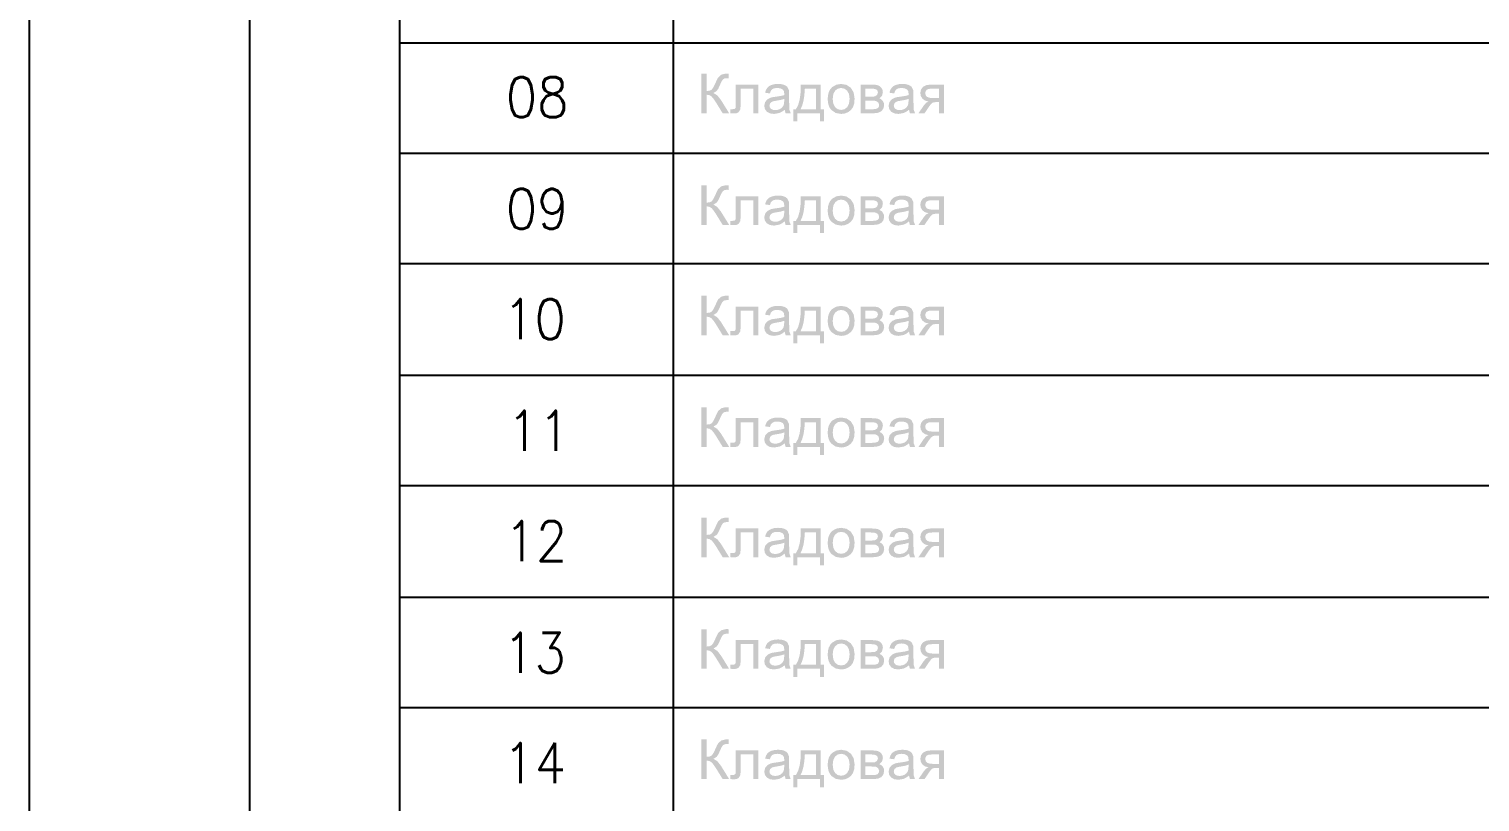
# Model space of a CAD drawing. Header units: millimetres. Extents: x 0 to 420, y 0 to 297.
# Drawn here: x 0.21 to 46.46, y 176.69 to 201.31 of the extents above; entities that cross this region are included whole.
import ezdxf

# ---------------------------------------------------------------- set-up
doc = ezdxf.new("R2010")
doc.units = ezdxf.units.MM
doc.layers.get('0').update_dxf_attribs({"linetype": 'CONTINUOUS'})
doc.styles.get("Standard").update_dxf_attribs({"font": 'STANDARD'})

msp = doc.modelspace()

# ---------------------------------------------------------------- hatches: boundary and pattern name
at = {"true_color": 0x0000fb}
for points in [[(21.644241, 199.890833), (21.811259, 199.890833), (21.811259, 199.337964), (21.908687, 199.348851), (21.972214, 199.382062), (22.025131, 199.457303), (22.091277, 199.595382), (22.138819, 199.701215), (22.177266, 199.770668), (22.27428, 199.856658), (22.413186, 199.891385), (22.486636, 199.890971), (22.51461, 199.889731), (22.51461, 199.745313), (22.480986, 199.745864), (22.447362, 199.746966), (22.377564, 199.737113), (22.328851, 199.70783), (22.286338, 199.647058), (22.238451, 199.542465), (22.179265, 199.411827), (22.130413, 199.340721), (22.025682, 199.274024), (22.14695, 199.200781), (22.266563, 199.048576), (22.526737, 198.627999), (22.31948, 198.627999), (22.108364, 198.970855), (22.028094, 199.090744), (21.962292, 199.165985), (21.895251, 199.205673), (21.811259, 199.218902), (21.811259, 198.627999), (21.644241, 198.627999)], [(22.734991, 199.542465), (23.455429, 199.542465), (23.455429, 198.627999), (23.301089, 198.627999), (23.301089, 199.414583), (22.890433, 199.414583), (22.890433, 198.958728), (22.887677, 198.826437), (22.87996, 198.748715), (22.822634, 198.65997), (22.765996, 198.631444), (22.688688, 198.621936), (22.564114, 198.629102), (22.564114, 198.758086), (22.631913, 198.758086), (22.700264, 198.768008), (22.727825, 198.799427), (22.733061, 198.845316), (22.734991, 198.939987)], [(21.644241, 196.334833), (21.811259, 196.334833), (21.811259, 195.781964), (21.908687, 195.792851), (21.972214, 195.826062), (22.025131, 195.901303), (22.091277, 196.039382), (22.138819, 196.145215), (22.177266, 196.214668), (22.27428, 196.300658), (22.413186, 196.335385), (22.486636, 196.334971), (22.51461, 196.333731), (22.51461, 196.189313), (22.480986, 196.189864), (22.447362, 196.190966), (22.377564, 196.181113), (22.328851, 196.15183), (22.286338, 196.091058), (22.238451, 195.986465), (22.179265, 195.855827), (22.130413, 195.784721), (22.025682, 195.718024), (22.14695, 195.644781), (22.266563, 195.492576), (22.526737, 195.071999), (22.31948, 195.071999), (22.108364, 195.414855), (22.028094, 195.534744), (21.962292, 195.609985), (21.895251, 195.649673), (21.811259, 195.662902), (21.811259, 195.071999), (21.644241, 195.071999)], [(22.734991, 195.986465), (23.455429, 195.986465), (23.455429, 195.071999), (23.301089, 195.071999), (23.301089, 195.858583), (22.890433, 195.858583), (22.890433, 195.402728), (22.887677, 195.270437), (22.87996, 195.192715), (22.822634, 195.10397), (22.765996, 195.075444), (22.688688, 195.065936), (22.564114, 195.073102), (22.564114, 195.202086), (22.631913, 195.202086), (22.700264, 195.212008), (22.727825, 195.243427), (22.733061, 195.289316), (22.734991, 195.383987)], [(21.644241, 192.821167), (21.811259, 192.821167), (21.811259, 192.268298), (21.908687, 192.279184), (21.972214, 192.312395), (22.025131, 192.387636), (22.091277, 192.525715), (22.138819, 192.631549), (22.177266, 192.701002), (22.27428, 192.786991), (22.413186, 192.821718), (22.486636, 192.821305), (22.51461, 192.820064), (22.51461, 192.675646), (22.480986, 192.676197), (22.447362, 192.6773), (22.377564, 192.667447), (22.328851, 192.638163), (22.286338, 192.577392), (22.238451, 192.472799), (22.179265, 192.342161), (22.130413, 192.271054), (22.025682, 192.204357), (22.14695, 192.131114), (22.266563, 191.97891), (22.526737, 191.558333), (22.31948, 191.558333), (22.108364, 191.901188), (22.028094, 192.021078), (21.962292, 192.096319), (21.895251, 192.136006), (21.811259, 192.149235), (21.811259, 191.558333), (21.644241, 191.558333)], [(22.734991, 192.472799), (23.455429, 192.472799), (23.455429, 191.558333), (23.301089, 191.558333), (23.301089, 192.344917), (22.890433, 192.344917), (22.890433, 191.889062), (22.887677, 191.75677), (22.87996, 191.679049), (22.822634, 191.590303), (22.765996, 191.561778), (22.688688, 191.552269), (22.564114, 191.559435), (22.564114, 191.688419), (22.631913, 191.688419), (22.700264, 191.698341), (22.727825, 191.729761), (22.733061, 191.775649), (22.734991, 191.87032)], [(21.644241, 189.265167), (21.811259, 189.265167), (21.811259, 188.712298), (21.908687, 188.723184), (21.972214, 188.756395), (22.025131, 188.831636), (22.091277, 188.969715), (22.138819, 189.075549), (22.177266, 189.145002), (22.27428, 189.230991), (22.413186, 189.265718), (22.486636, 189.265305), (22.51461, 189.264064), (22.51461, 189.119646), (22.480986, 189.120197), (22.447362, 189.1213), (22.377564, 189.111447), (22.328851, 189.082163), (22.286338, 189.021392), (22.238451, 188.916799), (22.179265, 188.786161), (22.130413, 188.715054), (22.025682, 188.648357), (22.14695, 188.575114), (22.266563, 188.42291), (22.526737, 188.002333), (22.31948, 188.002333), (22.108364, 188.345188), (22.028094, 188.465078), (21.962292, 188.540319), (21.895251, 188.580006), (21.811259, 188.593235), (21.811259, 188.002333), (21.644241, 188.002333)], [(22.734991, 188.916799), (23.455429, 188.916799), (23.455429, 188.002333), (23.301089, 188.002333), (23.301089, 188.788917), (22.890433, 188.788917), (22.890433, 188.333062), (22.887677, 188.20077), (22.87996, 188.123049), (22.822634, 188.034303), (22.765996, 188.005778), (22.688688, 187.996269), (22.564114, 188.003435), (22.564114, 188.132419), (22.631913, 188.132419), (22.700264, 188.142341), (22.727825, 188.173761), (22.733061, 188.219649), (22.734991, 188.31432)], [(21.644241, 185.7515), (21.811259, 185.7515), (21.811259, 185.198631), (21.908687, 185.209518), (21.972214, 185.242728), (22.025131, 185.317969), (22.091277, 185.456049), (22.138819, 185.561882), (22.177266, 185.631335), (22.27428, 185.717325), (22.413186, 185.752051), (22.486636, 185.751638), (22.51461, 185.750398), (22.51461, 185.605979), (22.480986, 185.606531), (22.447362, 185.607633), (22.377564, 185.59778), (22.328851, 185.568497), (22.286338, 185.507725), (22.238451, 185.403132), (22.179265, 185.272494), (22.130413, 185.201387), (22.025682, 185.13469), (22.14695, 185.061448), (22.266563, 184.909243), (22.526737, 184.488666), (22.31948, 184.488666), (22.108364, 184.831522), (22.028094, 184.951411), (21.962292, 185.026652), (21.895251, 185.06634), (21.811259, 185.079569), (21.811259, 184.488666), (21.644241, 184.488666)], [(22.734991, 185.403132), (23.455429, 185.403132), (23.455429, 184.488666), (23.301089, 184.488666), (23.301089, 185.27525), (22.890433, 185.27525), (22.890433, 184.819395), (22.887677, 184.687103), (22.87996, 184.609382), (22.822634, 184.520636), (22.765996, 184.492111), (22.688688, 184.482603), (22.564114, 184.489768), (22.564114, 184.618753), (22.631913, 184.618753), (22.700264, 184.628675), (22.727825, 184.660094), (22.733061, 184.705983), (22.734991, 184.800654)], [(21.644241, 182.1955), (21.811259, 182.1955), (21.811259, 181.642631), (21.908687, 181.653518), (21.972214, 181.686728), (22.025131, 181.761969), (22.091277, 181.900049), (22.138819, 182.005882), (22.177266, 182.075335), (22.27428, 182.161325), (22.413186, 182.196051), (22.486636, 182.195638), (22.51461, 182.194398), (22.51461, 182.049979), (22.480986, 182.050531), (22.447362, 182.051633), (22.377564, 182.04178), (22.328851, 182.012497), (22.286338, 181.951725), (22.238451, 181.847132), (22.179265, 181.716494), (22.130413, 181.645387), (22.025682, 181.57869), (22.14695, 181.505448), (22.266563, 181.353243), (22.526737, 180.932666), (22.31948, 180.932666), (22.108364, 181.275522), (22.028094, 181.395411), (21.962292, 181.470652), (21.895251, 181.51034), (21.811259, 181.523569), (21.811259, 180.932666), (21.644241, 180.932666)], [(22.734991, 181.847132), (23.455429, 181.847132), (23.455429, 180.932666), (23.301089, 180.932666), (23.301089, 181.71925), (22.890433, 181.71925), (22.890433, 181.263395), (22.887677, 181.131103), (22.87996, 181.053382), (22.822634, 180.964636), (22.765996, 180.936111), (22.688688, 180.926603), (22.564114, 180.933768), (22.564114, 181.062753), (22.631913, 181.062753), (22.700264, 181.072675), (22.727825, 181.104094), (22.733061, 181.149983), (22.734991, 181.244654)], [(21.644241, 178.681833), (21.811259, 178.681833), (21.811259, 178.128965), (21.908687, 178.139851), (21.972214, 178.173062), (22.025131, 178.248303), (22.091277, 178.386382), (22.138819, 178.492215), (22.177266, 178.561669), (22.27428, 178.647658), (22.413186, 178.682385), (22.486636, 178.681971), (22.51461, 178.680731), (22.51461, 178.536313), (22.480986, 178.536864), (22.447362, 178.537966), (22.377564, 178.528113), (22.328851, 178.49883), (22.286338, 178.438059), (22.238451, 178.333465), (22.179265, 178.202827), (22.130413, 178.131721), (22.025682, 178.065024), (22.14695, 177.991781), (22.266563, 177.839577), (22.526737, 177.418999), (22.31948, 177.418999), (22.108364, 177.761855), (22.028094, 177.881745), (21.962292, 177.956985), (21.895251, 177.996673), (21.811259, 178.009902), (21.811259, 177.418999), (21.644241, 177.418999)], [(22.734991, 178.333465), (23.455429, 178.333465), (23.455429, 177.418999), (23.301089, 177.418999), (23.301089, 178.205583), (22.890433, 178.205583), (22.890433, 177.749728), (22.887677, 177.617437), (22.87996, 177.539715), (22.822634, 177.45097), (22.765996, 177.422444), (22.688688, 177.412936), (22.564114, 177.420102), (22.564114, 177.549086), (22.631913, 177.549086), (22.700264, 177.559008), (22.727825, 177.590427), (22.733061, 177.636316), (22.734991, 177.730987)]]:
    msp.add_hatch(color=0, dxfattribs=at).paths.add_polyline_path(points, flags=0)
h = msp.add_hatch(color=0, dxfattribs=at)
h.paths.add_polyline_path([(24.294273, 198.740998), (24.209661, 198.678229), (24.128357, 198.63737), (23.95748, 198.607053), (23.82388, 198.625381), (23.725419, 198.680916), (23.664923, 198.764838), (23.644941, 198.869431), (23.675258, 198.991801), (23.755184, 199.081098), (23.867081, 199.13181), (23.924201, 199.143385), (24.004885, 199.154961), (24.167356, 199.179421), (24.281044, 199.208429), (24.282146, 199.249219), (24.271053, 199.329558), (24.238049, 199.382613), (24.164117, 199.421818), (24.06166, 199.434978), (23.966162, 199.425194), (23.899603, 199.396393), (23.854472, 199.343477), (23.822984, 199.260794), (23.6714, 199.281741), (23.698685, 199.369797), (23.739199, 199.438837), (23.797008, 199.491685), (23.8759, 199.53089), (23.972639, 199.555212), (24.08426, 199.563412), (24.190093, 199.556452), (24.274429, 199.535851), (24.337681, 199.504431), (24.381916, 199.466398), (24.430423, 199.361116), (24.436142, 199.305374), (24.43814, 199.2178), (24.43814, 199.011094), (24.43876, 198.912797), (24.440621, 198.834498), (24.443721, 198.776147), (24.448062, 198.737691), (24.487198, 198.627999), (24.325141, 198.627999)], flags=0)
h.paths.add_polyline_path([(24.281044, 199.087162), (24.175624, 199.055053), (24.028036, 199.028733), (23.946456, 199.01385), (23.892988, 198.997313), (23.831803, 198.947153), (23.810306, 198.87329), (23.82195, 198.816584), (23.857159, 198.770213), (23.914623, 198.739207), (23.994412, 198.728872), (24.079023, 198.738518), (24.153713, 198.768008), (24.214071, 198.814241), (24.256239, 198.874944), (24.274843, 198.940263), (24.281044, 199.030386)], flags=0)
h = msp.add_hatch(color=0, dxfattribs=at)
h.paths.add_polyline_path([(24.809445, 199.542465), (25.44665, 199.542465), (25.44665, 198.75533), (25.545869, 198.75533), (25.545869, 198.368928), (25.418538, 198.368928), (25.418538, 198.627999), (24.698099, 198.627999), (24.698099, 198.368928), (24.570769, 198.368928), (24.570769, 198.75533), (24.652349, 198.75533), (24.723559, 198.887622), (24.773478, 199.062908), (24.802107, 199.281189)], flags=0)
h.paths.add_polyline_path([(24.938429, 199.414583), (24.923331, 199.206233), (24.895366, 199.026872), (24.854481, 198.876554), (24.800625, 198.75533), (25.29231, 198.75533), (25.29231, 199.414583)], flags=0)
h = msp.add_hatch(color=0, dxfattribs=at)
h.paths.add_polyline_path([(25.66703, 199.085508), (25.675832, 199.204252), (25.702308, 199.306614), (25.74656, 199.392543), (25.808693, 199.461988), (25.939262, 199.537918), (26.095876, 199.563412), (26.267373, 199.532406), (26.404556, 199.439388), (26.494129, 199.292145), (26.52417, 199.098186), (26.510941, 198.940263), (26.471253, 198.820373), (26.406072, 198.730663), (26.316913, 198.663277), (26.211149, 198.621109), (26.095876, 198.607053), (25.922312, 198.637714), (25.785542, 198.729974), (25.733538, 198.798394), (25.69652, 198.880456), (25.674386, 198.976161)], flags=0)
h.paths.add_polyline_path([(25.826331, 199.085508), (25.845417, 198.93165), (25.90295, 198.822027), (25.989284, 198.75657), (26.095876, 198.734935), (26.201778, 198.756846), (26.28825, 198.822578), (26.345576, 198.933372), (26.364869, 199.090469), (26.345507, 199.239366), (26.287699, 199.347335), (26.200882, 199.413068), (26.095876, 199.434978), (25.989284, 199.413136), (25.90295, 199.347886), (25.845417, 199.238608)], flags=0)
h = msp.add_hatch(color=0, dxfattribs=at)
h.paths.add_polyline_path([(26.715779, 199.542465), (27.072966, 199.542465), (27.18755, 199.536815), (27.268648, 199.520417), (27.328317, 199.48948), (27.378891, 199.439939), (27.413617, 199.375516), (27.425193, 199.299931), (27.398183, 199.185278), (27.316603, 199.104249), (27.375446, 199.073312), (27.423539, 199.023772), (27.455785, 198.959142), (27.466534, 198.883763), (27.438766, 198.770351), (27.373378, 198.690838), (27.26975, 198.643709), (27.128088, 198.627999), (26.715779, 198.627999)], flags=0)
h.paths.add_polyline_path([(26.87067, 199.157717), (27.036035, 199.157717), (27.11913, 199.160198), (27.171634, 199.167639), (27.238331, 199.209531), (27.267545, 199.285048), (27.254729, 199.346233), (27.216282, 199.38592), (27.146829, 199.40728), (27.040996, 199.414583), (26.87067, 199.414583)], flags=0)
h.paths.add_polyline_path([(26.87067, 198.75533), (27.07462, 198.75533), (27.185483, 198.76284), (27.255418, 198.785647), (27.292694, 198.827401), (27.307233, 198.89148), (27.278569, 198.97306), (27.204707, 199.020464), (27.145038, 199.027906), (27.058083, 199.030386), (26.87067, 199.030386)], flags=0)
h = msp.add_hatch(color=0, dxfattribs=at)
h.paths.add_polyline_path([(28.256907, 198.740998), (28.172295, 198.678229), (28.090991, 198.63737), (27.920114, 198.607053), (27.786513, 198.625381), (27.688053, 198.680916), (27.627557, 198.764838), (27.607575, 198.869431), (27.637892, 198.991801), (27.717818, 199.081098), (27.829715, 199.13181), (27.886835, 199.143385), (27.967519, 199.154961), (28.129989, 199.179421), (28.243678, 199.208429), (28.24478, 199.249219), (28.233687, 199.329558), (28.200683, 199.382613), (28.126751, 199.421818), (28.024294, 199.434978), (27.928796, 199.425194), (27.862237, 199.396393), (27.817106, 199.343477), (27.785618, 199.260794), (27.634034, 199.281741), (27.661319, 199.369797), (27.701833, 199.438837), (27.759642, 199.491685), (27.838534, 199.53089), (27.935273, 199.555212), (28.046894, 199.563412), (28.152727, 199.556452), (28.237063, 199.535851), (28.300315, 199.504431), (28.34455, 199.466398), (28.393057, 199.361116), (28.398776, 199.305374), (28.400774, 199.2178), (28.400774, 199.011094), (28.401394, 198.912797), (28.403254, 198.834498), (28.406355, 198.776147), (28.410696, 198.737691), (28.449832, 198.627999), (28.287775, 198.627999)], flags=0)
h.paths.add_polyline_path([(28.243678, 199.087162), (28.138258, 199.055053), (27.99067, 199.028733), (27.90909, 199.01385), (27.855622, 198.997313), (27.794437, 198.947153), (27.77294, 198.87329), (27.784584, 198.816584), (27.819793, 198.770213), (27.877257, 198.739207), (27.957046, 198.728872), (28.041657, 198.738518), (28.116347, 198.768008), (28.176705, 198.814241), (28.218873, 198.874944), (28.237476, 198.940263), (28.243678, 199.030386)], flags=0)
h = msp.add_hatch(color=0, dxfattribs=at)
h.paths.add_polyline_path([(29.369596, 199.542465), (29.369596, 198.627999), (29.215807, 198.627999), (29.215807, 198.984635), (29.125959, 198.984635), (29.054508, 198.979261), (29.00414, 198.963138), (28.9546, 198.918765), (28.887283, 198.82809), (28.752235, 198.627999), (28.559861, 198.627999), (28.72743, 198.874392), (28.803498, 198.962449), (28.879566, 199.001723), (28.764224, 199.03452), (28.682782, 199.097083), (28.634688, 199.180593), (28.618841, 199.275677), (28.639649, 199.383302), (28.702626, 199.468603), (28.805152, 199.523931), (28.945712, 199.542465)], flags=0)
h.paths.add_polyline_path([(29.215807, 199.414583), (28.995321, 199.414583), (28.880944, 199.403559), (28.816176, 199.371037), (28.78641, 199.324391), (28.776489, 199.270716), (28.791096, 199.199196), (28.835469, 199.15), (28.91698, 199.121475), (29.044379, 199.111966), (29.215807, 199.111966)], flags=0)
h = msp.add_hatch(color=0, dxfattribs=at)
h.paths.add_polyline_path([(24.294273, 195.184998), (24.209661, 195.122229), (24.128357, 195.08137), (23.95748, 195.051053), (23.82388, 195.069381), (23.725419, 195.124916), (23.664923, 195.208838), (23.644941, 195.313432), (23.675258, 195.435801), (23.755184, 195.525098), (23.867081, 195.57581), (23.924201, 195.587386), (24.004885, 195.598961), (24.167356, 195.623421), (24.281044, 195.652429), (24.282146, 195.693219), (24.271053, 195.773558), (24.238049, 195.826613), (24.164117, 195.865818), (24.06166, 195.878978), (23.966162, 195.869194), (23.899603, 195.840393), (23.854472, 195.787477), (23.822984, 195.704794), (23.6714, 195.725741), (23.698685, 195.813797), (23.739199, 195.882837), (23.797008, 195.935685), (23.8759, 195.97489), (23.972639, 195.999212), (24.08426, 196.007412), (24.190093, 196.000452), (24.274429, 195.979851), (24.337681, 195.948432), (24.381916, 195.910398), (24.430423, 195.805116), (24.436142, 195.749374), (24.43814, 195.6618), (24.43814, 195.455094), (24.43876, 195.356797), (24.440621, 195.278498), (24.443721, 195.220147), (24.448062, 195.181691), (24.487198, 195.071999), (24.325141, 195.071999)], flags=0)
h.paths.add_polyline_path([(24.281044, 195.531162), (24.175624, 195.499053), (24.028036, 195.472733), (23.946456, 195.45785), (23.892988, 195.441313), (23.831803, 195.391153), (23.810306, 195.31729), (23.82195, 195.260584), (23.857159, 195.214213), (23.914623, 195.183207), (23.994412, 195.172872), (24.079023, 195.182518), (24.153713, 195.212008), (24.214071, 195.258241), (24.256239, 195.318944), (24.274843, 195.384263), (24.281044, 195.474386)], flags=0)
h = msp.add_hatch(color=0, dxfattribs=at)
h.paths.add_polyline_path([(24.809445, 195.986465), (25.44665, 195.986465), (25.44665, 195.19933), (25.545869, 195.19933), (25.545869, 194.812928), (25.418538, 194.812928), (25.418538, 195.071999), (24.698099, 195.071999), (24.698099, 194.812928), (24.570769, 194.812928), (24.570769, 195.19933), (24.652349, 195.19933), (24.723559, 195.331622), (24.773478, 195.506908), (24.802107, 195.725189)], flags=0)
h.paths.add_polyline_path([(24.938429, 195.858583), (24.923331, 195.650233), (24.895366, 195.470872), (24.854481, 195.320554), (24.800625, 195.19933), (25.29231, 195.19933), (25.29231, 195.858583)], flags=0)
h = msp.add_hatch(color=0, dxfattribs=at)
h.paths.add_polyline_path([(25.66703, 195.529508), (25.675832, 195.648252), (25.702308, 195.750614), (25.74656, 195.836543), (25.808693, 195.905988), (25.939262, 195.981918), (26.095876, 196.007412), (26.267373, 195.976406), (26.404556, 195.883388), (26.494129, 195.736145), (26.52417, 195.542186), (26.510941, 195.384263), (26.471253, 195.264373), (26.406072, 195.174663), (26.316913, 195.107277), (26.211149, 195.065109), (26.095876, 195.051053), (25.922312, 195.081714), (25.785542, 195.173974), (25.733538, 195.242394), (25.69652, 195.324456), (25.674386, 195.420161)], flags=0)
h.paths.add_polyline_path([(25.826331, 195.529508), (25.845417, 195.37565), (25.90295, 195.266027), (25.989284, 195.20057), (26.095876, 195.178935), (26.201778, 195.200846), (26.28825, 195.266578), (26.345576, 195.377372), (26.364869, 195.534469), (26.345507, 195.683366), (26.287699, 195.791335), (26.200882, 195.857068), (26.095876, 195.878978), (25.989284, 195.857136), (25.90295, 195.791886), (25.845417, 195.682608)], flags=0)
h = msp.add_hatch(color=0, dxfattribs=at)
h.paths.add_polyline_path([(26.715779, 195.986465), (27.072966, 195.986465), (27.18755, 195.980815), (27.268648, 195.964417), (27.328317, 195.93348), (27.378891, 195.883939), (27.413617, 195.819516), (27.425193, 195.743931), (27.398183, 195.629278), (27.316603, 195.548249), (27.375446, 195.517312), (27.423539, 195.467772), (27.455785, 195.403142), (27.466534, 195.327763), (27.438766, 195.214351), (27.373378, 195.134838), (27.26975, 195.087709), (27.128088, 195.071999), (26.715779, 195.071999)], flags=0)
h.paths.add_polyline_path([(26.87067, 195.601717), (27.036035, 195.601717), (27.11913, 195.604198), (27.171634, 195.611639), (27.238331, 195.653531), (27.267545, 195.729048), (27.254729, 195.790233), (27.216282, 195.82992), (27.146829, 195.85128), (27.040996, 195.858583), (26.87067, 195.858583)], flags=0)
h.paths.add_polyline_path([(26.87067, 195.19933), (27.07462, 195.19933), (27.185483, 195.20684), (27.255418, 195.229647), (27.292694, 195.271401), (27.307233, 195.33548), (27.278569, 195.41706), (27.204707, 195.464464), (27.145038, 195.471906), (27.058083, 195.474386), (26.87067, 195.474386)], flags=0)
h = msp.add_hatch(color=0, dxfattribs=at)
h.paths.add_polyline_path([(28.256907, 195.184998), (28.172295, 195.122229), (28.090991, 195.08137), (27.920114, 195.051053), (27.786513, 195.069381), (27.688053, 195.124916), (27.627557, 195.208838), (27.607575, 195.313432), (27.637892, 195.435801), (27.717818, 195.525098), (27.829715, 195.57581), (27.886835, 195.587386), (27.967519, 195.598961), (28.129989, 195.623421), (28.243678, 195.652429), (28.24478, 195.693219), (28.233687, 195.773558), (28.200683, 195.826613), (28.126751, 195.865818), (28.024294, 195.878978), (27.928796, 195.869194), (27.862237, 195.840393), (27.817106, 195.787477), (27.785618, 195.704794), (27.634034, 195.725741), (27.661319, 195.813797), (27.701833, 195.882837), (27.759642, 195.935685), (27.838534, 195.97489), (27.935273, 195.999212), (28.046894, 196.007412), (28.152727, 196.000452), (28.237063, 195.979851), (28.300315, 195.948432), (28.34455, 195.910398), (28.393057, 195.805116), (28.398776, 195.749374), (28.400774, 195.6618), (28.400774, 195.455094), (28.401394, 195.356797), (28.403254, 195.278498), (28.406355, 195.220147), (28.410696, 195.181691), (28.449832, 195.071999), (28.287775, 195.071999)], flags=0)
h.paths.add_polyline_path([(28.243678, 195.531162), (28.138258, 195.499053), (27.99067, 195.472733), (27.90909, 195.45785), (27.855622, 195.441313), (27.794437, 195.391153), (27.77294, 195.31729), (27.784584, 195.260584), (27.819793, 195.214213), (27.877257, 195.183207), (27.957046, 195.172872), (28.041657, 195.182518), (28.116347, 195.212008), (28.176705, 195.258241), (28.218873, 195.318944), (28.237476, 195.384263), (28.243678, 195.474386)], flags=0)
h = msp.add_hatch(color=0, dxfattribs=at)
h.paths.add_polyline_path([(29.369596, 195.986465), (29.369596, 195.071999), (29.215807, 195.071999), (29.215807, 195.428636), (29.125959, 195.428636), (29.054508, 195.423261), (29.00414, 195.407138), (28.9546, 195.362765), (28.887283, 195.27209), (28.752235, 195.071999), (28.559861, 195.071999), (28.72743, 195.318392), (28.803498, 195.406449), (28.879566, 195.445723), (28.764224, 195.47852), (28.682782, 195.541083), (28.634688, 195.624593), (28.618841, 195.719677), (28.639649, 195.827302), (28.702626, 195.912603), (28.805152, 195.967931), (28.945712, 195.986465)], flags=0)
h.paths.add_polyline_path([(29.215807, 195.858583), (28.995321, 195.858583), (28.880944, 195.847559), (28.816176, 195.815037), (28.78641, 195.768391), (28.776489, 195.714716), (28.791096, 195.643196), (28.835469, 195.594), (28.91698, 195.565475), (29.044379, 195.555966), (29.215807, 195.555966)], flags=0)
h = msp.add_hatch(color=0, dxfattribs=at)
h.paths.add_polyline_path([(24.294273, 191.671332), (24.209661, 191.608562), (24.128357, 191.567703), (23.95748, 191.537386), (23.82388, 191.555714), (23.725419, 191.611249), (23.664923, 191.695172), (23.644941, 191.799765), (23.675258, 191.922135), (23.755184, 192.011432), (23.867081, 192.062143), (23.924201, 192.073719), (24.004885, 192.085294), (24.167356, 192.109755), (24.281044, 192.138762), (24.282146, 192.179552), (24.271053, 192.259892), (24.238049, 192.312946), (24.164117, 192.352151), (24.06166, 192.365312), (23.966162, 192.355528), (23.899603, 192.326727), (23.854472, 192.27381), (23.822984, 192.191128), (23.6714, 192.212074), (23.698685, 192.300131), (23.739199, 192.36917), (23.797008, 192.422018), (23.8759, 192.461223), (23.972639, 192.485546), (24.08426, 192.493745), (24.190093, 192.486786), (24.274429, 192.466184), (24.337681, 192.434765), (24.381916, 192.396731), (24.430423, 192.291449), (24.436142, 192.235707), (24.43814, 192.148133), (24.43814, 191.941427), (24.43876, 191.84313), (24.440621, 191.764832), (24.443721, 191.70648), (24.448062, 191.668024), (24.487198, 191.558333), (24.325141, 191.558333)], flags=0)
h.paths.add_polyline_path([(24.281044, 192.017495), (24.175624, 191.985387), (24.028036, 191.959066), (23.946456, 191.944183), (23.892988, 191.927647), (23.831803, 191.877486), (23.810306, 191.803623), (23.82195, 191.746917), (23.857159, 191.700546), (23.914623, 191.66954), (23.994412, 191.659205), (24.079023, 191.668851), (24.153713, 191.698341), (24.214071, 191.744574), (24.256239, 191.805277), (24.274843, 191.870596), (24.281044, 191.96072)], flags=0)
h = msp.add_hatch(color=0, dxfattribs=at)
h.paths.add_polyline_path([(24.809445, 192.472799), (25.44665, 192.472799), (25.44665, 191.685663), (25.545869, 191.685663), (25.545869, 191.299261), (25.418538, 191.299261), (25.418538, 191.558333), (24.698099, 191.558333), (24.698099, 191.299261), (24.570769, 191.299261), (24.570769, 191.685663), (24.652349, 191.685663), (24.723559, 191.817955), (24.773478, 191.993241), (24.802107, 192.211523)], flags=0)
h.paths.add_polyline_path([(24.938429, 192.344917), (24.923331, 192.136566), (24.895366, 191.957206), (24.854481, 191.806888), (24.800625, 191.685663), (25.29231, 191.685663), (25.29231, 192.344917)], flags=0)
h = msp.add_hatch(color=0, dxfattribs=at)
h.paths.add_polyline_path([(25.66703, 192.015841), (25.675832, 192.134585), (25.702308, 192.236947), (25.74656, 192.322877), (25.808693, 192.392321), (25.939262, 192.468251), (26.095876, 192.493745), (26.267373, 192.462739), (26.404556, 192.369721), (26.494129, 192.222478), (26.52417, 192.028519), (26.510941, 191.870596), (26.471253, 191.750707), (26.406072, 191.660996), (26.316913, 191.59361), (26.211149, 191.551442), (26.095876, 191.537386), (25.922312, 191.568048), (25.785542, 191.660307), (25.733538, 191.728727), (25.69652, 191.810789), (25.674386, 191.906494)], flags=0)
h.paths.add_polyline_path([(25.826331, 192.015841), (25.845417, 191.861983), (25.90295, 191.75236), (25.989284, 191.686904), (26.095876, 191.665268), (26.201778, 191.687179), (26.28825, 191.752912), (26.345576, 191.863706), (26.364869, 192.020802), (26.345507, 192.169699), (26.287699, 192.277669), (26.200882, 192.343401), (26.095876, 192.365312), (25.989284, 192.34347), (25.90295, 192.27822), (25.845417, 192.168941)], flags=0)
h = msp.add_hatch(color=0, dxfattribs=at)
h.paths.add_polyline_path([(26.715779, 192.472799), (27.072966, 192.472799), (27.18755, 192.467149), (27.268648, 192.45075), (27.328317, 192.419813), (27.378891, 192.370273), (27.413617, 192.305849), (27.425193, 192.230264), (27.398183, 192.115611), (27.316603, 192.034583), (27.375446, 192.003646), (27.423539, 191.954105), (27.455785, 191.889475), (27.466534, 191.814096), (27.438766, 191.700684), (27.373378, 191.621171), (27.26975, 191.574042), (27.128088, 191.558333), (26.715779, 191.558333)], flags=0)
h.paths.add_polyline_path([(26.87067, 192.08805), (27.036035, 192.08805), (27.11913, 192.090531), (27.171634, 192.097972), (27.238331, 192.139865), (27.267545, 192.215381), (27.254729, 192.276566), (27.216282, 192.316254), (27.146829, 192.337613), (27.040996, 192.344917), (26.87067, 192.344917)], flags=0)
h.paths.add_polyline_path([(26.87067, 191.685663), (27.07462, 191.685663), (27.185483, 191.693174), (27.255418, 191.71598), (27.292694, 191.757735), (27.307233, 191.821813), (27.278569, 191.903393), (27.204707, 191.950798), (27.145038, 191.958239), (27.058083, 191.96072), (26.87067, 191.96072)], flags=0)
h = msp.add_hatch(color=0, dxfattribs=at)
h.paths.add_polyline_path([(28.256907, 191.671332), (28.172295, 191.608562), (28.090991, 191.567703), (27.920114, 191.537386), (27.786513, 191.555714), (27.688053, 191.611249), (27.627557, 191.695172), (27.607575, 191.799765), (27.637892, 191.922135), (27.717818, 192.011432), (27.829715, 192.062143), (27.886835, 192.073719), (27.967519, 192.085294), (28.129989, 192.109755), (28.243678, 192.138762), (28.24478, 192.179552), (28.233687, 192.259892), (28.200683, 192.312946), (28.126751, 192.352151), (28.024294, 192.365312), (27.928796, 192.355528), (27.862237, 192.326727), (27.817106, 192.27381), (27.785618, 192.191128), (27.634034, 192.212074), (27.661319, 192.300131), (27.701833, 192.36917), (27.759642, 192.422018), (27.838534, 192.461223), (27.935273, 192.485546), (28.046894, 192.493745), (28.152727, 192.486786), (28.237063, 192.466184), (28.300315, 192.434765), (28.34455, 192.396731), (28.393057, 192.291449), (28.398776, 192.235707), (28.400774, 192.148133), (28.400774, 191.941427), (28.401394, 191.84313), (28.403254, 191.764832), (28.406355, 191.70648), (28.410696, 191.668024), (28.449832, 191.558333), (28.287775, 191.558333)], flags=0)
h.paths.add_polyline_path([(28.243678, 192.017495), (28.138258, 191.985387), (27.99067, 191.959066), (27.90909, 191.944183), (27.855622, 191.927647), (27.794437, 191.877486), (27.77294, 191.803623), (27.784584, 191.746917), (27.819793, 191.700546), (27.877257, 191.66954), (27.957046, 191.659205), (28.041657, 191.668851), (28.116347, 191.698341), (28.176705, 191.744574), (28.218873, 191.805277), (28.237476, 191.870596), (28.243678, 191.96072)], flags=0)
h = msp.add_hatch(color=0, dxfattribs=at)
h.paths.add_polyline_path([(29.369596, 192.472799), (29.369596, 191.558333), (29.215807, 191.558333), (29.215807, 191.914969), (29.125959, 191.914969), (29.054508, 191.909595), (29.00414, 191.893471), (28.9546, 191.849099), (28.887283, 191.758424), (28.752235, 191.558333), (28.559861, 191.558333), (28.72743, 191.804726), (28.803498, 191.892782), (28.879566, 191.932057), (28.764224, 191.964854), (28.682782, 192.027417), (28.634688, 192.110926), (28.618841, 192.206011), (28.639649, 192.313635), (28.702626, 192.398936), (28.805152, 192.454264), (28.945712, 192.472799)], flags=0)
h.paths.add_polyline_path([(29.215807, 192.344917), (28.995321, 192.344917), (28.880944, 192.333892), (28.816176, 192.301371), (28.78641, 192.254724), (28.776489, 192.20105), (28.791096, 192.129529), (28.835469, 192.080333), (28.91698, 192.051808), (29.044379, 192.0423), (29.215807, 192.0423)], flags=0)
h = msp.add_hatch(color=0, dxfattribs=at)
h.paths.add_polyline_path([(24.294273, 188.115332), (24.209661, 188.052562), (24.128357, 188.011703), (23.95748, 187.981386), (23.82388, 187.999714), (23.725419, 188.055249), (23.664923, 188.139172), (23.644941, 188.243765), (23.675258, 188.366135), (23.755184, 188.455432), (23.867081, 188.506143), (23.924201, 188.517719), (24.004885, 188.529294), (24.167356, 188.553755), (24.281044, 188.582762), (24.282146, 188.623552), (24.271053, 188.703892), (24.238049, 188.756946), (24.164117, 188.796151), (24.06166, 188.809312), (23.966162, 188.799528), (23.899603, 188.770727), (23.854472, 188.71781), (23.822984, 188.635128), (23.6714, 188.656074), (23.698685, 188.744131), (23.739199, 188.81317), (23.797008, 188.866018), (23.8759, 188.905223), (23.972639, 188.929546), (24.08426, 188.937745), (24.190093, 188.930786), (24.274429, 188.910184), (24.337681, 188.878765), (24.381916, 188.840731), (24.430423, 188.735449), (24.436142, 188.679707), (24.43814, 188.592133), (24.43814, 188.385427), (24.43876, 188.28713), (24.440621, 188.208832), (24.443721, 188.15048), (24.448062, 188.112024), (24.487198, 188.002333), (24.325141, 188.002333)], flags=0)
h.paths.add_polyline_path([(24.281044, 188.461495), (24.175624, 188.429387), (24.028036, 188.403066), (23.946456, 188.388183), (23.892988, 188.371647), (23.831803, 188.321486), (23.810306, 188.247623), (23.82195, 188.190917), (23.857159, 188.144546), (23.914623, 188.11354), (23.994412, 188.103205), (24.079023, 188.112851), (24.153713, 188.142341), (24.214071, 188.188574), (24.256239, 188.249277), (24.274843, 188.314596), (24.281044, 188.40472)], flags=0)
h = msp.add_hatch(color=0, dxfattribs=at)
h.paths.add_polyline_path([(24.809445, 188.916799), (25.44665, 188.916799), (25.44665, 188.129663), (25.545869, 188.129663), (25.545869, 187.743261), (25.418538, 187.743261), (25.418538, 188.002333), (24.698099, 188.002333), (24.698099, 187.743261), (24.570769, 187.743261), (24.570769, 188.129663), (24.652349, 188.129663), (24.723559, 188.261955), (24.773478, 188.437241), (24.802107, 188.655523)], flags=0)
h.paths.add_polyline_path([(24.938429, 188.788917), (24.923331, 188.580566), (24.895366, 188.401206), (24.854481, 188.250888), (24.800625, 188.129663), (25.29231, 188.129663), (25.29231, 188.788917)], flags=0)
h = msp.add_hatch(color=0, dxfattribs=at)
h.paths.add_polyline_path([(25.66703, 188.459841), (25.675832, 188.578585), (25.702308, 188.680947), (25.74656, 188.766877), (25.808693, 188.836321), (25.939262, 188.912251), (26.095876, 188.937745), (26.267373, 188.906739), (26.404556, 188.813721), (26.494129, 188.666478), (26.52417, 188.472519), (26.510941, 188.314596), (26.471253, 188.194707), (26.406072, 188.104996), (26.316913, 188.03761), (26.211149, 187.995442), (26.095876, 187.981386), (25.922312, 188.012048), (25.785542, 188.104307), (25.733538, 188.172727), (25.69652, 188.254789), (25.674386, 188.350494)], flags=0)
h.paths.add_polyline_path([(25.826331, 188.459841), (25.845417, 188.305983), (25.90295, 188.19636), (25.989284, 188.130904), (26.095876, 188.109268), (26.201778, 188.131179), (26.28825, 188.196912), (26.345576, 188.307706), (26.364869, 188.464802), (26.345507, 188.613699), (26.287699, 188.721669), (26.200882, 188.787401), (26.095876, 188.809312), (25.989284, 188.78747), (25.90295, 188.72222), (25.845417, 188.612941)], flags=0)
h = msp.add_hatch(color=0, dxfattribs=at)
h.paths.add_polyline_path([(26.715779, 188.916799), (27.072966, 188.916799), (27.18755, 188.911149), (27.268648, 188.89475), (27.328317, 188.863813), (27.378891, 188.814273), (27.413617, 188.749849), (27.425193, 188.674264), (27.398183, 188.559611), (27.316603, 188.478583), (27.375446, 188.447646), (27.423539, 188.398105), (27.455785, 188.333475), (27.466534, 188.258096), (27.438766, 188.144684), (27.373378, 188.065171), (27.26975, 188.018042), (27.128088, 188.002333), (26.715779, 188.002333)], flags=0)
h.paths.add_polyline_path([(26.87067, 188.53205), (27.036035, 188.53205), (27.11913, 188.534531), (27.171634, 188.541972), (27.238331, 188.583865), (27.267545, 188.659381), (27.254729, 188.720566), (27.216282, 188.760254), (27.146829, 188.781613), (27.040996, 188.788917), (26.87067, 188.788917)], flags=0)
h.paths.add_polyline_path([(26.87067, 188.129663), (27.07462, 188.129663), (27.185483, 188.137174), (27.255418, 188.15998), (27.292694, 188.201735), (27.307233, 188.265813), (27.278569, 188.347393), (27.204707, 188.394798), (27.145038, 188.402239), (27.058083, 188.40472), (26.87067, 188.40472)], flags=0)
h = msp.add_hatch(color=0, dxfattribs=at)
h.paths.add_polyline_path([(28.256907, 188.115332), (28.172295, 188.052562), (28.090991, 188.011703), (27.920114, 187.981386), (27.786513, 187.999714), (27.688053, 188.055249), (27.627557, 188.139172), (27.607575, 188.243765), (27.637892, 188.366135), (27.717818, 188.455432), (27.829715, 188.506143), (27.886835, 188.517719), (27.967519, 188.529294), (28.129989, 188.553755), (28.243678, 188.582762), (28.24478, 188.623552), (28.233687, 188.703892), (28.200683, 188.756946), (28.126751, 188.796151), (28.024294, 188.809312), (27.928796, 188.799528), (27.862237, 188.770727), (27.817106, 188.71781), (27.785618, 188.635128), (27.634034, 188.656074), (27.661319, 188.744131), (27.701833, 188.81317), (27.759642, 188.866018), (27.838534, 188.905223), (27.935273, 188.929546), (28.046894, 188.937745), (28.152727, 188.930786), (28.237063, 188.910184), (28.300315, 188.878765), (28.34455, 188.840731), (28.393057, 188.735449), (28.398776, 188.679707), (28.400774, 188.592133), (28.400774, 188.385427), (28.401394, 188.28713), (28.403254, 188.208832), (28.406355, 188.15048), (28.410696, 188.112024), (28.449832, 188.002333), (28.287775, 188.002333)], flags=0)
h.paths.add_polyline_path([(28.243678, 188.461495), (28.138258, 188.429387), (27.99067, 188.403066), (27.90909, 188.388183), (27.855622, 188.371647), (27.794437, 188.321486), (27.77294, 188.247623), (27.784584, 188.190917), (27.819793, 188.144546), (27.877257, 188.11354), (27.957046, 188.103205), (28.041657, 188.112851), (28.116347, 188.142341), (28.176705, 188.188574), (28.218873, 188.249277), (28.237476, 188.314596), (28.243678, 188.40472)], flags=0)
h = msp.add_hatch(color=0, dxfattribs=at)
h.paths.add_polyline_path([(29.369596, 188.916799), (29.369596, 188.002333), (29.215807, 188.002333), (29.215807, 188.358969), (29.125959, 188.358969), (29.054508, 188.353595), (29.00414, 188.337471), (28.9546, 188.293099), (28.887283, 188.202424), (28.752235, 188.002333), (28.559861, 188.002333), (28.72743, 188.248726), (28.803498, 188.336782), (28.879566, 188.376057), (28.764224, 188.408854), (28.682782, 188.471417), (28.634688, 188.554926), (28.618841, 188.650011), (28.639649, 188.757635), (28.702626, 188.842936), (28.805152, 188.898264), (28.945712, 188.916799)], flags=0)
h.paths.add_polyline_path([(29.215807, 188.788917), (28.995321, 188.788917), (28.880944, 188.777892), (28.816176, 188.745371), (28.78641, 188.698724), (28.776489, 188.64505), (28.791096, 188.573529), (28.835469, 188.524333), (28.91698, 188.495808), (29.044379, 188.4863), (29.215807, 188.4863)], flags=0)
h = msp.add_hatch(color=0, dxfattribs=at)
h.paths.add_polyline_path([(24.294273, 184.601665), (24.209661, 184.538895), (24.128357, 184.498037), (23.95748, 184.46772), (23.82388, 184.486048), (23.725419, 184.541583), (23.664923, 184.625505), (23.644941, 184.730098), (23.675258, 184.852468), (23.755184, 184.941765), (23.867081, 184.992477), (23.924201, 185.004052), (24.004885, 185.015628), (24.167356, 185.040088), (24.281044, 185.069096), (24.282146, 185.109886), (24.271053, 185.190225), (24.238049, 185.24328), (24.164117, 185.282485), (24.06166, 185.295645), (23.966162, 185.285861), (23.899603, 185.25706), (23.854472, 185.204143), (23.822984, 185.121461), (23.6714, 185.142407), (23.698685, 185.230464), (23.739199, 185.299504), (23.797008, 185.352351), (23.8759, 185.391557), (23.972639, 185.415879), (24.08426, 185.424078), (24.190093, 185.417119), (24.274429, 185.396517), (24.337681, 185.365098), (24.381916, 185.327064), (24.430423, 185.221782), (24.436142, 185.166041), (24.43814, 185.078466), (24.43814, 184.871761), (24.43876, 184.773463), (24.440621, 184.695165), (24.443721, 184.636814), (24.448062, 184.598358), (24.487198, 184.488666), (24.325141, 184.488666)], flags=0)
h.paths.add_polyline_path([(24.281044, 184.947828), (24.175624, 184.91572), (24.028036, 184.889399), (23.946456, 184.874517), (23.892988, 184.85798), (23.831803, 184.80782), (23.810306, 184.733957), (23.82195, 184.67725), (23.857159, 184.630879), (23.914623, 184.599874), (23.994412, 184.589538), (24.079023, 184.599185), (24.153713, 184.628675), (24.214071, 184.674908), (24.256239, 184.73561), (24.274843, 184.800929), (24.281044, 184.891053)], flags=0)
h = msp.add_hatch(color=0, dxfattribs=at)
h.paths.add_polyline_path([(24.809445, 185.403132), (25.44665, 185.403132), (25.44665, 184.615997), (25.545869, 184.615997), (25.545869, 184.229595), (25.418538, 184.229595), (25.418538, 184.488666), (24.698099, 184.488666), (24.698099, 184.229595), (24.570769, 184.229595), (24.570769, 184.615997), (24.652349, 184.615997), (24.723559, 184.748288), (24.773478, 184.923575), (24.802107, 185.141856)], flags=0)
h.paths.add_polyline_path([(24.938429, 185.27525), (24.923331, 185.066899), (24.895366, 184.887539), (24.854481, 184.737221), (24.800625, 184.615997), (25.29231, 184.615997), (25.29231, 185.27525)], flags=0)
h = msp.add_hatch(color=0, dxfattribs=at)
h.paths.add_polyline_path([(25.66703, 184.946175), (25.675832, 185.064918), (25.702308, 185.167281), (25.74656, 185.25321), (25.808693, 185.322655), (25.939262, 185.398585), (26.095876, 185.424078), (26.267373, 185.393072), (26.404556, 185.300055), (26.494129, 185.152811), (26.52417, 184.958853), (26.510941, 184.800929), (26.471253, 184.68104), (26.406072, 184.59133), (26.316913, 184.523944), (26.211149, 184.481776), (26.095876, 184.46772), (25.922312, 184.498381), (25.785542, 184.590641), (25.733538, 184.65906), (25.69652, 184.741123), (25.674386, 184.836827)], flags=0)
h.paths.add_polyline_path([(25.826331, 184.946175), (25.845417, 184.792317), (25.90295, 184.682694), (25.989284, 184.617237), (26.095876, 184.595602), (26.201778, 184.617512), (26.28825, 184.683245), (26.345576, 184.794039), (26.364869, 184.951136), (26.345507, 185.100033), (26.287699, 185.208002), (26.200882, 185.273734), (26.095876, 185.295645), (25.989284, 185.273803), (25.90295, 185.208553), (25.845417, 185.099275)], flags=0)
h = msp.add_hatch(color=0, dxfattribs=at)
h.paths.add_polyline_path([(26.715779, 185.403132), (27.072966, 185.403132), (27.18755, 185.397482), (27.268648, 185.381083), (27.328317, 185.350147), (27.378891, 185.300606), (27.413617, 185.236183), (27.425193, 185.160597), (27.398183, 185.045945), (27.316603, 184.964916), (27.375446, 184.933979), (27.423539, 184.884438), (27.455785, 184.819809), (27.466534, 184.74443), (27.438766, 184.631017), (27.373378, 184.551504), (27.26975, 184.504376), (27.128088, 184.488666), (26.715779, 184.488666)], flags=0)
h.paths.add_polyline_path([(26.87067, 185.018384), (27.036035, 185.018384), (27.11913, 185.020864), (27.171634, 185.028306), (27.238331, 185.070198), (27.267545, 185.145715), (27.254729, 185.206899), (27.216282, 185.246587), (27.146829, 185.267947), (27.040996, 185.27525), (26.87067, 185.27525)], flags=0)
h.paths.add_polyline_path([(26.87067, 184.615997), (27.07462, 184.615997), (27.185483, 184.623507), (27.255418, 184.646313), (27.292694, 184.688068), (27.307233, 184.752147), (27.278569, 184.833727), (27.204707, 184.881131), (27.145038, 184.888573), (27.058083, 184.891053), (26.87067, 184.891053)], flags=0)
h = msp.add_hatch(color=0, dxfattribs=at)
h.paths.add_polyline_path([(28.256907, 184.601665), (28.172295, 184.538895), (28.090991, 184.498037), (27.920114, 184.46772), (27.786513, 184.486048), (27.688053, 184.541583), (27.627557, 184.625505), (27.607575, 184.730098), (27.637892, 184.852468), (27.717818, 184.941765), (27.829715, 184.992477), (27.886835, 185.004052), (27.967519, 185.015628), (28.129989, 185.040088), (28.243678, 185.069096), (28.24478, 185.109886), (28.233687, 185.190225), (28.200683, 185.24328), (28.126751, 185.282485), (28.024294, 185.295645), (27.928796, 185.285861), (27.862237, 185.25706), (27.817106, 185.204143), (27.785618, 185.121461), (27.634034, 185.142407), (27.661319, 185.230464), (27.701833, 185.299504), (27.759642, 185.352351), (27.838534, 185.391557), (27.935273, 185.415879), (28.046894, 185.424078), (28.152727, 185.417119), (28.237063, 185.396517), (28.300315, 185.365098), (28.34455, 185.327064), (28.393057, 185.221782), (28.398776, 185.166041), (28.400774, 185.078466), (28.400774, 184.871761), (28.401394, 184.773463), (28.403254, 184.695165), (28.406355, 184.636814), (28.410696, 184.598358), (28.449832, 184.488666), (28.287775, 184.488666)], flags=0)
h.paths.add_polyline_path([(28.243678, 184.947828), (28.138258, 184.91572), (27.99067, 184.889399), (27.90909, 184.874517), (27.855622, 184.85798), (27.794437, 184.80782), (27.77294, 184.733957), (27.784584, 184.67725), (27.819793, 184.630879), (27.877257, 184.599874), (27.957046, 184.589538), (28.041657, 184.599185), (28.116347, 184.628675), (28.176705, 184.674908), (28.218873, 184.73561), (28.237476, 184.800929), (28.243678, 184.891053)], flags=0)
h = msp.add_hatch(color=0, dxfattribs=at)
h.paths.add_polyline_path([(29.369596, 185.403132), (29.369596, 184.488666), (29.215807, 184.488666), (29.215807, 184.845302), (29.125959, 184.845302), (29.054508, 184.839928), (29.00414, 184.823805), (28.9546, 184.779432), (28.887283, 184.688757), (28.752235, 184.488666), (28.559861, 184.488666), (28.72743, 184.735059), (28.803498, 184.823116), (28.879566, 184.86239), (28.764224, 184.895187), (28.682782, 184.95775), (28.634688, 185.041259), (28.618841, 185.136344), (28.639649, 185.243969), (28.702626, 185.329269), (28.805152, 185.384597), (28.945712, 185.403132)], flags=0)
h.paths.add_polyline_path([(29.215807, 185.27525), (28.995321, 185.27525), (28.880944, 185.264226), (28.816176, 185.231704), (28.78641, 185.185058), (28.776489, 185.131383), (28.791096, 185.059863), (28.835469, 185.010667), (28.91698, 184.982141), (29.044379, 184.972633), (29.215807, 184.972633)], flags=0)
h = msp.add_hatch(color=0, dxfattribs=at)
h.paths.add_polyline_path([(24.294273, 181.045665), (24.209661, 180.982895), (24.128357, 180.942037), (23.95748, 180.91172), (23.82388, 180.930048), (23.725419, 180.985583), (23.664923, 181.069505), (23.644941, 181.174098), (23.675258, 181.296468), (23.755184, 181.385765), (23.867081, 181.436477), (23.924201, 181.448052), (24.004885, 181.459628), (24.167356, 181.484088), (24.281044, 181.513096), (24.282146, 181.553886), (24.271053, 181.634225), (24.238049, 181.68728), (24.164117, 181.726485), (24.06166, 181.739645), (23.966162, 181.729861), (23.899603, 181.70106), (23.854472, 181.648143), (23.822984, 181.565461), (23.6714, 181.586407), (23.698685, 181.674464), (23.739199, 181.743504), (23.797008, 181.796351), (23.8759, 181.835557), (23.972639, 181.859879), (24.08426, 181.868078), (24.190093, 181.861119), (24.274429, 181.840518), (24.337681, 181.809098), (24.381916, 181.771064), (24.430423, 181.665782), (24.436142, 181.610041), (24.43814, 181.522466), (24.43814, 181.315761), (24.43876, 181.217463), (24.440621, 181.139165), (24.443721, 181.080814), (24.448062, 181.042358), (24.487198, 180.932666), (24.325141, 180.932666)], flags=0)
h.paths.add_polyline_path([(24.281044, 181.391828), (24.175624, 181.35972), (24.028036, 181.333399), (23.946456, 181.318517), (23.892988, 181.30198), (23.831803, 181.25182), (23.810306, 181.177957), (23.82195, 181.12125), (23.857159, 181.074879), (23.914623, 181.043874), (23.994412, 181.033538), (24.079023, 181.043185), (24.153713, 181.072675), (24.214071, 181.118908), (24.256239, 181.17961), (24.274843, 181.244929), (24.281044, 181.335053)], flags=0)
h = msp.add_hatch(color=0, dxfattribs=at)
h.paths.add_polyline_path([(24.809445, 181.847132), (25.44665, 181.847132), (25.44665, 181.059997), (25.545869, 181.059997), (25.545869, 180.673595), (25.418538, 180.673595), (25.418538, 180.932666), (24.698099, 180.932666), (24.698099, 180.673595), (24.570769, 180.673595), (24.570769, 181.059997), (24.652349, 181.059997), (24.723559, 181.192288), (24.773478, 181.367575), (24.802107, 181.585856)], flags=0)
h.paths.add_polyline_path([(24.938429, 181.71925), (24.923331, 181.510899), (24.895366, 181.331539), (24.854481, 181.181221), (24.800625, 181.059997), (25.29231, 181.059997), (25.29231, 181.71925)], flags=0)
h = msp.add_hatch(color=0, dxfattribs=at)
h.paths.add_polyline_path([(25.66703, 181.390175), (25.675832, 181.508918), (25.702308, 181.611281), (25.74656, 181.69721), (25.808693, 181.766655), (25.939262, 181.842585), (26.095876, 181.868078), (26.267373, 181.837072), (26.404556, 181.744055), (26.494129, 181.596811), (26.52417, 181.402853), (26.510941, 181.244929), (26.471253, 181.12504), (26.406072, 181.03533), (26.316913, 180.967944), (26.211149, 180.925776), (26.095876, 180.91172), (25.922312, 180.942381), (25.785542, 181.034641), (25.733538, 181.10306), (25.69652, 181.185123), (25.674386, 181.280827)], flags=0)
h.paths.add_polyline_path([(25.826331, 181.390175), (25.845417, 181.236317), (25.90295, 181.126694), (25.989284, 181.061237), (26.095876, 181.039602), (26.201778, 181.061513), (26.28825, 181.127245), (26.345576, 181.238039), (26.364869, 181.395136), (26.345507, 181.544033), (26.287699, 181.652002), (26.200882, 181.717734), (26.095876, 181.739645), (25.989284, 181.717803), (25.90295, 181.652553), (25.845417, 181.543275)], flags=0)
h = msp.add_hatch(color=0, dxfattribs=at)
h.paths.add_polyline_path([(26.715779, 181.847132), (27.072966, 181.847132), (27.18755, 181.841482), (27.268648, 181.825083), (27.328317, 181.794147), (27.378891, 181.744606), (27.413617, 181.680183), (27.425193, 181.604597), (27.398183, 181.489945), (27.316603, 181.408916), (27.375446, 181.377979), (27.423539, 181.328439), (27.455785, 181.263809), (27.466534, 181.18843), (27.438766, 181.075017), (27.373378, 180.995504), (27.26975, 180.948376), (27.128088, 180.932666), (26.715779, 180.932666)], flags=0)
h.paths.add_polyline_path([(26.87067, 181.462384), (27.036035, 181.462384), (27.11913, 181.464864), (27.171634, 181.472306), (27.238331, 181.514198), (27.267545, 181.589715), (27.254729, 181.650899), (27.216282, 181.690587), (27.146829, 181.711947), (27.040996, 181.71925), (26.87067, 181.71925)], flags=0)
h.paths.add_polyline_path([(26.87067, 181.059997), (27.07462, 181.059997), (27.185483, 181.067507), (27.255418, 181.090314), (27.292694, 181.132068), (27.307233, 181.196147), (27.278569, 181.277727), (27.204707, 181.325131), (27.145038, 181.332573), (27.058083, 181.335053), (26.87067, 181.335053)], flags=0)
h = msp.add_hatch(color=0, dxfattribs=at)
h.paths.add_polyline_path([(28.256907, 181.045665), (28.172295, 180.982895), (28.090991, 180.942037), (27.920114, 180.91172), (27.786513, 180.930048), (27.688053, 180.985583), (27.627557, 181.069505), (27.607575, 181.174098), (27.637892, 181.296468), (27.717818, 181.385765), (27.829715, 181.436477), (27.886835, 181.448052), (27.967519, 181.459628), (28.129989, 181.484088), (28.243678, 181.513096), (28.24478, 181.553886), (28.233687, 181.634225), (28.200683, 181.68728), (28.126751, 181.726485), (28.024294, 181.739645), (27.928796, 181.729861), (27.862237, 181.70106), (27.817106, 181.648143), (27.785618, 181.565461), (27.634034, 181.586407), (27.661319, 181.674464), (27.701833, 181.743504), (27.759642, 181.796351), (27.838534, 181.835557), (27.935273, 181.859879), (28.046894, 181.868078), (28.152727, 181.861119), (28.237063, 181.840518), (28.300315, 181.809098), (28.34455, 181.771064), (28.393057, 181.665782), (28.398776, 181.610041), (28.400774, 181.522466), (28.400774, 181.315761), (28.401394, 181.217463), (28.403254, 181.139165), (28.406355, 181.080814), (28.410696, 181.042358), (28.449832, 180.932666), (28.287775, 180.932666)], flags=0)
h.paths.add_polyline_path([(28.243678, 181.391828), (28.138258, 181.35972), (27.99067, 181.333399), (27.90909, 181.318517), (27.855622, 181.30198), (27.794437, 181.25182), (27.77294, 181.177957), (27.784584, 181.12125), (27.819793, 181.074879), (27.877257, 181.043874), (27.957046, 181.033538), (28.041657, 181.043185), (28.116347, 181.072675), (28.176705, 181.118908), (28.218873, 181.17961), (28.237476, 181.244929), (28.243678, 181.335053)], flags=0)
h = msp.add_hatch(color=0, dxfattribs=at)
h.paths.add_polyline_path([(29.369596, 181.847132), (29.369596, 180.932666), (29.215807, 180.932666), (29.215807, 181.289302), (29.125959, 181.289302), (29.054508, 181.283928), (29.00414, 181.267805), (28.9546, 181.223432), (28.887283, 181.132757), (28.752235, 180.932666), (28.559861, 180.932666), (28.72743, 181.179059), (28.803498, 181.267116), (28.879566, 181.30639), (28.764224, 181.339187), (28.682782, 181.40175), (28.634688, 181.485259), (28.618841, 181.580344), (28.639649, 181.687969), (28.702626, 181.773269), (28.805152, 181.828597), (28.945712, 181.847132)], flags=0)
h.paths.add_polyline_path([(29.215807, 181.71925), (28.995321, 181.71925), (28.880944, 181.708226), (28.816176, 181.675704), (28.78641, 181.629058), (28.776489, 181.575383), (28.791096, 181.503863), (28.835469, 181.454667), (28.91698, 181.426141), (29.044379, 181.416633), (29.215807, 181.416633)], flags=0)
h = msp.add_hatch(color=0, dxfattribs=at)
h.paths.add_polyline_path([(24.294273, 177.531998), (24.209661, 177.469229), (24.128357, 177.42837), (23.95748, 177.398053), (23.82388, 177.416381), (23.725419, 177.471916), (23.664923, 177.555838), (23.644941, 177.660432), (23.675258, 177.782801), (23.755184, 177.872098), (23.867081, 177.92281), (23.924201, 177.934386), (24.004885, 177.945961), (24.167356, 177.970421), (24.281044, 177.999429), (24.282146, 178.040219), (24.271053, 178.120559), (24.238049, 178.173613), (24.164117, 178.212818), (24.06166, 178.225978), (23.966162, 178.216194), (23.899603, 178.187393), (23.854472, 178.134477), (23.822984, 178.051794), (23.6714, 178.072741), (23.698685, 178.160797), (23.739199, 178.229837), (23.797008, 178.282685), (23.8759, 178.32189), (23.972639, 178.346212), (24.08426, 178.354412), (24.190093, 178.347453), (24.274429, 178.326851), (24.337681, 178.295432), (24.381916, 178.257398), (24.430423, 178.152116), (24.436142, 178.096374), (24.43814, 178.0088), (24.43814, 177.802094), (24.43876, 177.703797), (24.440621, 177.625498), (24.443721, 177.567147), (24.448062, 177.528691), (24.487198, 177.418999), (24.325141, 177.418999)], flags=0)
h.paths.add_polyline_path([(24.281044, 177.878162), (24.175624, 177.846053), (24.028036, 177.819733), (23.946456, 177.80485), (23.892988, 177.788314), (23.831803, 177.738153), (23.810306, 177.66429), (23.82195, 177.607584), (23.857159, 177.561213), (23.914623, 177.530207), (23.994412, 177.519872), (24.079023, 177.529518), (24.153713, 177.559008), (24.214071, 177.605241), (24.256239, 177.665944), (24.274843, 177.731263), (24.281044, 177.821386)], flags=0)
h = msp.add_hatch(color=0, dxfattribs=at)
h.paths.add_polyline_path([(24.809445, 178.333465), (25.44665, 178.333465), (25.44665, 177.54633), (25.545869, 177.54633), (25.545869, 177.159928), (25.418538, 177.159928), (25.418538, 177.418999), (24.698099, 177.418999), (24.698099, 177.159928), (24.570769, 177.159928), (24.570769, 177.54633), (24.652349, 177.54633), (24.723559, 177.678622), (24.773478, 177.853908), (24.802107, 178.072189)], flags=0)
h.paths.add_polyline_path([(24.938429, 178.205583), (24.923331, 177.997233), (24.895366, 177.817872), (24.854481, 177.667554), (24.800625, 177.54633), (25.29231, 177.54633), (25.29231, 178.205583)], flags=0)
h = msp.add_hatch(color=0, dxfattribs=at)
h.paths.add_polyline_path([(25.66703, 177.876508), (25.675832, 177.995252), (25.702308, 178.097614), (25.74656, 178.183543), (25.808693, 178.252988), (25.939262, 178.328918), (26.095876, 178.354412), (26.267373, 178.323406), (26.404556, 178.230388), (26.494129, 178.083145), (26.52417, 177.889186), (26.510941, 177.731263), (26.471253, 177.611373), (26.406072, 177.521663), (26.316913, 177.454277), (26.211149, 177.412109), (26.095876, 177.398053), (25.922312, 177.428714), (25.785542, 177.520974), (25.733538, 177.589394), (25.69652, 177.671456), (25.674386, 177.767161)], flags=0)
h.paths.add_polyline_path([(25.826331, 177.876508), (25.845417, 177.72265), (25.90295, 177.613027), (25.989284, 177.54757), (26.095876, 177.525935), (26.201778, 177.547846), (26.28825, 177.613578), (26.345576, 177.724373), (26.364869, 177.881469), (26.345507, 178.030366), (26.287699, 178.138335), (26.200882, 178.204068), (26.095876, 178.225978), (25.989284, 178.204137), (25.90295, 178.138886), (25.845417, 178.029608)], flags=0)
h = msp.add_hatch(color=0, dxfattribs=at)
h.paths.add_polyline_path([(26.715779, 178.333465), (27.072966, 178.333465), (27.18755, 178.327815), (27.268648, 178.311417), (27.328317, 178.28048), (27.378891, 178.230939), (27.413617, 178.166516), (27.425193, 178.090931), (27.398183, 177.976278), (27.316603, 177.895249), (27.375446, 177.864312), (27.423539, 177.814772), (27.455785, 177.750142), (27.466534, 177.674763), (27.438766, 177.561351), (27.373378, 177.481838), (27.26975, 177.434709), (27.128088, 177.418999), (26.715779, 177.418999)], flags=0)
h.paths.add_polyline_path([(26.87067, 177.948717), (27.036035, 177.948717), (27.11913, 177.951198), (27.171634, 177.958639), (27.238331, 178.000531), (27.267545, 178.076048), (27.254729, 178.137233), (27.216282, 178.17692), (27.146829, 178.19828), (27.040996, 178.205583), (26.87067, 178.205583)], flags=0)
h.paths.add_polyline_path([(26.87067, 177.54633), (27.07462, 177.54633), (27.185483, 177.55384), (27.255418, 177.576647), (27.292694, 177.618401), (27.307233, 177.68248), (27.278569, 177.76406), (27.204707, 177.811465), (27.145038, 177.818906), (27.058083, 177.821386), (26.87067, 177.821386)], flags=0)
h = msp.add_hatch(color=0, dxfattribs=at)
h.paths.add_polyline_path([(28.256907, 177.531998), (28.172295, 177.469229), (28.090991, 177.42837), (27.920114, 177.398053), (27.786513, 177.416381), (27.688053, 177.471916), (27.627557, 177.555838), (27.607575, 177.660432), (27.637892, 177.782801), (27.717818, 177.872098), (27.829715, 177.92281), (27.886835, 177.934386), (27.967519, 177.945961), (28.129989, 177.970421), (28.243678, 177.999429), (28.24478, 178.040219), (28.233687, 178.120559), (28.200683, 178.173613), (28.126751, 178.212818), (28.024294, 178.225978), (27.928796, 178.216194), (27.862237, 178.187393), (27.817106, 178.134477), (27.785618, 178.051794), (27.634034, 178.072741), (27.661319, 178.160797), (27.701833, 178.229837), (27.759642, 178.282685), (27.838534, 178.32189), (27.935273, 178.346212), (28.046894, 178.354412), (28.152727, 178.347453), (28.237063, 178.326851), (28.300315, 178.295432), (28.34455, 178.257398), (28.393057, 178.152116), (28.398776, 178.096374), (28.400774, 178.0088), (28.400774, 177.802094), (28.401394, 177.703797), (28.403254, 177.625498), (28.406355, 177.567147), (28.410696, 177.528691), (28.449832, 177.418999), (28.287775, 177.418999)], flags=0)
h.paths.add_polyline_path([(28.243678, 177.878162), (28.138258, 177.846053), (27.99067, 177.819733), (27.90909, 177.80485), (27.855622, 177.788314), (27.794437, 177.738153), (27.77294, 177.66429), (27.784584, 177.607584), (27.819793, 177.561213), (27.877257, 177.530207), (27.957046, 177.519872), (28.041657, 177.529518), (28.116347, 177.559008), (28.176705, 177.605241), (28.218873, 177.665944), (28.237476, 177.731263), (28.243678, 177.821386)], flags=0)
h = msp.add_hatch(color=0, dxfattribs=at)
h.paths.add_polyline_path([(29.369596, 178.333465), (29.369596, 177.418999), (29.215807, 177.418999), (29.215807, 177.775636), (29.125959, 177.775636), (29.054508, 177.770261), (29.00414, 177.754138), (28.9546, 177.709765), (28.887283, 177.61909), (28.752235, 177.418999), (28.559861, 177.418999), (28.72743, 177.665393), (28.803498, 177.753449), (28.879566, 177.792723), (28.764224, 177.825521), (28.682782, 177.888083), (28.634688, 177.971593), (28.618841, 178.066677), (28.639649, 178.174302), (28.702626, 178.259603), (28.805152, 178.314931), (28.945712, 178.333465)], flags=0)
h.paths.add_polyline_path([(29.215807, 178.205583), (28.995321, 178.205583), (28.880944, 178.194559), (28.816176, 178.162037), (28.78641, 178.115391), (28.776489, 178.061716), (28.791096, 177.990196), (28.835469, 177.941), (28.91698, 177.912475), (29.044379, 177.902966), (29.215807, 177.902966)], flags=0)

# ---------------------------------------------------------------- linework, layer by layer
at = {"color": 0, "true_color": 0x000007}
for points in [[(0.211668, 0), (420.073667, 0), (420.073667, 296.925999), (0.211668, 296.925999)], [(7.239002, 1.735667), (418.338, 1.735667), (418.338, 295.190332), (7.239002, 295.190332)]]:
    msp.add_lwpolyline(points, close=True, dxfattribs=at)
for points in [[(12.022668, 235.119332), (12.022668, 84.285666)], [(20.743335, 235.119332), (20.743335, 84.285666)], [(12.022668, 200.871666), (86.106001, 200.871666)], [(12.022668, 197.357999), (86.106001, 197.357999)], [(12.022668, 193.844333), (86.106001, 193.844333)], [(12.022668, 190.288333), (86.106001, 190.288333)], [(12.022668, 186.774666), (86.106001, 186.774666)], [(12.022668, 183.218666), (86.106001, 183.218666)], [(12.022668, 179.704999), (86.106001, 179.704999)]]:
    msp.add_lwpolyline(points, dxfattribs=at)

# ---------------------------------------------------------------- texts
at = {"color": 0, "true_color": 0x0000fb, "char_height": 1.277872, "attachment_point": 1}
for s, insert, width in [('08', (15.409335, 199.778874), 1.56184351), ('09', (15.409335, 196.222872), 1.56184351), ('10', (15.324669, 192.709202), 1.27787197), ('11', (15.451669, 189.153209), 0.99390042), ('12', (15.367001, 185.639539), 1.27787197), ('13', (15.324669, 182.083537), 1.27787197), ('14', (15.324669, 178.569876), 1.41985774)]:
    msp.add_mtext(s, dxfattribs=dict(at, insert=insert, width=width))

doc.saveas('drawing.dxf')
